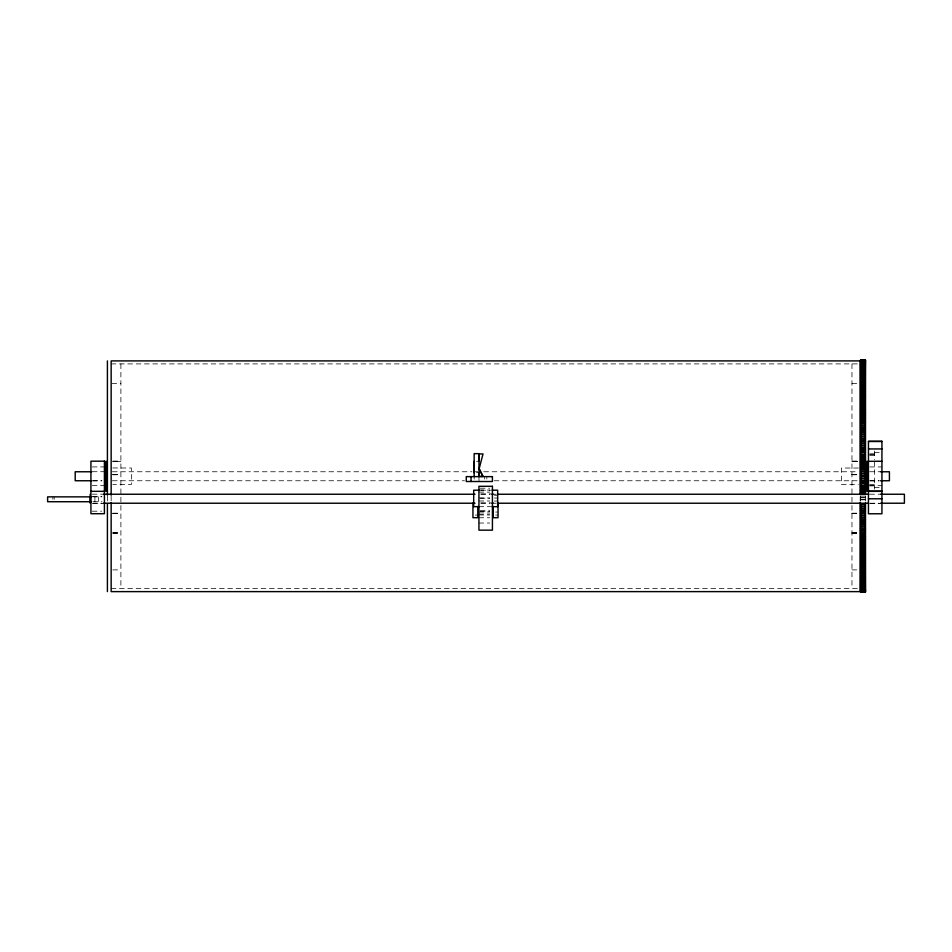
<?xml version="1.0" encoding="UTF-8"?>
<svg xmlns="http://www.w3.org/2000/svg" width="952" height="952" viewBox="0 0 952 952"><rect width="100%" height="100%" fill="white"/><g stroke="black" fill="none" stroke-linecap="round" stroke-linejoin="round"><path stroke-width="0.71" stroke-dasharray="4.76 3.57" d="M111.158 363.902L858.716 363.902M111.896 383.37L120.892 383.37M851.969 383.37L857.359 383.406M874.436 452.617L881.933 452.617M869.64 454.056L874.436 454.009M869.64 454.152L874.436 454.152M869.64 455.365L874.436 455.353M112.8 461.089L120.892 461.089M851.969 461.089L857.359 461.089M476.583 461.303L479.011 461.303M112.8 461.649L120.892 461.649M851.969 461.649L857.359 461.649M92.273 466.92L104.411 466.92M869.795 466.944L881.933 466.944M112.8 467.944L131.376 468.027L131.376 484.497L112.8 484.58M858.395 468.027L841.485 468.027L841.485 484.497L858.395 484.497M92.273 471.716L104.411 471.716M112.348 471.764L471.906 471.764M473.394 471.764L477.856 471.764M483.794 471.764L858.395 471.764M869.795 471.74L881.933 471.74M476.583 472.668L479.011 472.668M112.8 474.417L120.892 474.417M851.969 474.417L857.359 474.417M112.8 474.501L120.892 474.501M851.969 474.501L857.359 474.501M112.8 474.786L120.892 474.727M851.969 474.727L857.359 474.786M93.022 480.76L101.947 480.76M112.348 480.76L464.481 480.76M494.195 480.76L858.395 480.76M870.104 480.76L879.017 480.76M92.273 480.855L101.709 480.855M869.795 480.879L879.231 480.879M869.64 484.544L874.436 484.544M92.273 485.651L104.411 485.651M869.64 485.675L881.933 485.675M869.64 485.865L874.436 485.865M874.436 487.412L881.933 487.412M480.284 488.209L489.721 488.209M478.939 490.054L489.721 490.054M480.748 490.197L490.613 490.197M478.939 492.113L489.721 492.113M480.748 493.933L496.254 493.933M92.273 494.183L104.411 494.183M480.95 494.243L489.863 494.243M491.351 494.243L495.802 494.243M869.795 494.207L881.933 494.207M494.385 495.242L498.039 495.242M92.273 496.492L101.709 496.492M92.891 496.861L101.971 496.861M860.584 496.896L865.451 496.896M860.584 497.503L865.451 497.503M478.939 497.991L489.721 497.991M494.385 498.039L498.039 498.039M480.284 498.193L489.721 498.193M860.584 499.217L865.451 499.217M860.584 499.824L865.451 499.824M478.939 500.99L489.721 500.99M494.385 501.038L498.039 501.038M92.891 501.728L101.971 501.728M480.748 502.93L496.254 502.93M93.153 503.227L102.066 503.227M480.95 503.227L489.863 503.227M491.351 503.227L495.802 503.227M870.223 503.227L879.136 503.227M92.273 503.31L104.411 503.31M869.795 503.346L881.933 503.346M478.939 506.678L490.613 506.678M480.284 510.343L489.721 510.343M92.273 511.212L101.709 511.176M480.284 511.688L489.721 511.688M478.939 511.998L489.721 511.998M495.599 512.045L498.039 512.045M112.8 513.188L120.892 513.188M851.969 513.188L857.359 513.188M112.8 513.437L120.892 513.378M851.969 513.378L857.359 513.437M112.8 513.604L120.892 513.604M851.969 513.604L857.359 513.604M478.939 514.104L489.721 514.009M475.381 515.044L477.809 515.044M478.939 514.984L489.721 514.984M495.599 515.044L498.039 515.044M478.939 517.745L489.721 517.745M478.939 523.029L489.721 523.029M112.8 532.751L120.892 532.751M851.969 532.751L857.359 532.751M112.8 532.953L120.892 532.965M851.969 532.953L857.359 532.965M112.8 533.263L120.892 533.263M851.969 533.263L857.359 533.263M112.8 569.891L120.892 569.891M851.969 569.891L857.359 569.891M111.158 588.622L858.716 588.622M874.436 450.962L874.436 459.637M874.436 461.315L874.436 489.197M865.451 496.206L865.451 501.704M860.584 496.111L860.584 501.704M860.203 496.706L860.203 501.287M851.969 363.902L851.969 588.622M486.829 476.631L486.829 479.07M484.592 476.631L484.592 479.07M478.951 476.631L479.011 481.129M474.191 476.631L474.191 479.07M120.892 363.902L120.892 588.622M111.158 496.111L111.158 501.597M107.409 496.206L107.409 501.454M98.663 496.861L98.663 501.728M94.914 496.861L94.914 501.728M54.204 496.861L54.204 499.3M52.848 496.861L52.848 499.3M120.892 461.363L112.8 461.363L120.892 461.47M857.359 461.363L851.969 461.363L857.359 461.47"/><path stroke-width="1.43" d="M478.999 461.327L478.999 453.937L483.009 453.937L479.106 468.908L482.926 476.393L478.88 476.393L478.88 472.692M860.584 360.094L865.451 360.142M860.584 360.261L865.451 360.308M860.584 360.534L865.451 360.475M860.584 360.737L865.451 360.808M860.584 361.034L865.451 361.034M860.584 361.129L865.451 361.129M860.584 361.796L865.451 361.796M860.584 361.903L865.451 361.903M860.584 362.248L865.451 362.367M860.584 362.748L865.451 362.748M860.584 362.879L865.451 362.879M860.584 363.283L865.451 363.283M860.584 363.438L865.451 363.438M860.584 363.878L865.451 363.878M860.584 364.045L865.451 364.045M860.584 364.521L865.451 364.521M860.584 364.687L865.451 364.687M860.584 365.199L865.451 365.199M860.584 365.389L865.451 365.389M860.584 365.925L865.451 365.925M860.584 366.127L865.451 366.127M860.584 366.71L865.451 366.71M860.584 366.913L865.451 366.913M860.584 367.531L865.451 367.531M860.584 367.746L865.451 367.746M860.584 368.4L865.451 368.4M860.584 368.626L865.451 368.626M860.584 369.305L865.451 369.305M860.584 369.555L865.451 369.555M860.584 370.268L865.451 370.268M860.584 370.518L865.451 370.518M860.584 371.268L865.451 371.268M860.584 371.53L865.451 371.53M860.584 372.303L865.451 372.303M860.584 372.589L865.451 372.589M860.584 373.398L865.451 373.398M860.584 373.684L865.451 373.684M860.584 374.529L865.451 374.529M860.584 374.826L865.451 374.826M860.584 375.695L865.451 375.695M860.584 376.004L865.451 376.004M860.584 376.909L865.451 376.909M860.584 377.23L865.451 377.23M860.584 378.158L865.451 378.158M860.584 378.491L865.451 378.491M860.584 379.455L865.451 379.455M860.584 379.8L865.451 379.8M860.584 380.8L865.451 380.8M860.584 381.145L865.451 381.145M860.584 382.168L865.451 382.168M860.584 382.537L865.451 382.537M860.584 383.585L865.451 383.585M860.584 383.953L865.451 383.953M860.584 385.036L865.451 385.036M860.584 385.417L865.451 385.417M860.584 386.524L865.451 386.524M860.584 386.917L865.451 386.917M860.584 388.059L865.451 388.059M860.584 388.464L865.451 388.428M860.584 389.618L865.451 389.618M860.584 390.034L865.451 390.034M860.584 391.224L865.451 391.224M860.584 391.641L865.451 391.641M860.584 392.855L865.451 392.855M860.584 393.283L865.451 393.283M860.584 394.521L865.451 394.521M860.584 394.961L865.451 394.961M860.584 396.234L865.451 396.234M860.584 396.675L865.451 396.675M860.584 396.901L865.451 396.901M860.584 397.972L865.451 397.972M860.584 398.424L865.451 398.424M860.584 399.733L865.451 399.733M860.584 400.209L865.451 400.209M860.584 401.542L865.451 401.542M860.584 402.018L865.451 402.018M860.584 403.374L865.451 403.374M860.584 403.85L865.451 403.85M860.584 405.231L865.451 405.231M860.584 405.719L865.451 405.719M860.584 407.123L865.451 407.123M860.584 407.623L865.451 407.623M860.584 408.955L865.451 408.955M860.584 409.051L865.451 409.051M860.584 409.503L865.451 409.55M860.584 411.002L865.451 411.002M860.584 411.514L865.451 411.514M860.584 412.799L865.451 412.799M860.584 412.978L865.451 412.978M860.584 413.489L865.451 413.489M860.584 414.977L865.451 414.977M860.584 415.334L865.451 415.334M860.584 415.5L865.451 415.5M860.584 417L865.451 417M860.584 417.535L865.451 417.535M860.584 418.761L865.451 418.761M860.584 419.058L865.451 419.058M860.584 419.594L865.451 419.594M860.584 421.129L865.451 421.129M860.584 421.391L865.451 421.391M860.584 421.677L865.451 421.677M860.584 423.223L865.451 423.223M860.584 423.783L865.451 423.783M860.584 425.354L865.451 425.354M860.584 425.901L865.451 425.901M860.584 427.496L865.451 427.496M860.584 428.055L865.451 428.055M860.584 429.649L865.451 429.649M860.584 430.221L865.451 430.221M860.584 431.827L865.451 431.827M860.584 432.398L865.451 432.398M860.584 434.029L865.451 434.029M860.584 434.612L865.451 434.612M860.584 436.254L865.451 436.254M860.584 436.825L865.451 436.825M860.584 438.479L865.451 438.479M860.584 439.062L865.451 439.062M860.584 440.728L865.451 440.728M860.584 441.323L865.451 441.323M868.45 441.442L881.933 441.442M860.584 442.989L865.451 442.989M860.584 443.584L865.451 443.584M860.584 445.274L865.451 445.274M860.584 445.869L865.451 445.869M860.584 447.559L865.451 447.559M860.584 448.166L865.451 448.166M868.45 448.939L881.933 448.939M860.584 449.868L865.451 449.868M860.584 450.463L865.451 450.463M865.451 451.974L860.584 451.974L860.584 359.915L865.451 359.927L865.451 494.564L860.584 494.564L860.584 488.495M865.451 452.176L860.584 452.176L860.584 454.271M860.584 452.783L865.451 452.783M865.451 454.497L860.584 454.497L860.584 456.567M860.584 455.104L865.451 455.104M865.451 456.829L860.584 456.829L860.584 458.876L865.451 458.876M860.584 457.436L865.451 457.436M865.451 459.173L860.584 459.173L860.584 463.505M860.584 459.78L865.451 459.78M860.584 460.518L865.451 460.518M860.584 461.185L865.451 461.185M868.45 461.327L881.933 461.256M860.584 461.518L865.451 461.518M860.584 462.137L865.451 462.137M860.584 462.839L865.451 462.839M865.451 463.874L860.584 463.874L860.584 472.835M860.584 464.481L865.451 464.481M860.584 465.159L865.451 465.159M860.584 466.23L865.451 466.23M860.584 466.849L865.451 466.849M860.584 467.492L865.451 467.492M860.584 468.17L865.451 468.17M860.584 468.586L865.451 468.586M860.584 469.205L865.451 469.205M860.584 470.954L865.451 470.954M860.584 471.573L865.451 471.573M91.547 471.764L75.196 471.764L75.196 480.748L91.547 480.76M864.166 471.764L868.617 471.764M880.505 471.764L889.418 471.764L889.418 480.748L880.505 480.76M860.584 473.322L865.451 473.322M860.584 473.941L865.451 473.941M860.584 475.691L865.451 475.691M860.584 476.309L865.451 476.309M860.584 478.059L865.451 478.059M860.584 478.677L865.451 478.677M860.584 480.427L865.451 480.427M864.166 480.76L868.617 480.76M860.584 481.046L865.451 481.046M860.584 482.188L865.451 482.188M860.584 482.795L865.451 482.795M860.584 483.414L865.451 483.414M860.584 485.151L865.451 485.151M860.584 485.77L865.451 485.77M860.584 486.841L865.451 486.841M860.584 487.519L865.451 487.519M865.451 488.126L860.584 488.126L860.584 475.381M860.584 489.863L865.451 489.863M479.332 490.197L473.691 490.197L473.691 506.678L479.332 506.678M492.029 490.197L497.658 490.197L497.658 506.678L492.029 506.678M860.584 490.482L865.451 490.482M860.584 490.815L865.451 490.815M90.928 491.327L104.411 491.327M868.45 491.22L881.933 491.22M860.584 491.482L865.451 491.482M868.45 491.351L881.933 491.351M860.584 492.22L865.451 492.22M860.584 492.827L865.451 492.827M860.584 493.124L865.451 493.124M860.584 493.79L865.451 493.79M103.554 494.243L475 494.243M497.289 494.243L868.736 494.243M880.624 494.243L904.4 494.243L904.4 503.215L880.624 503.227M91.237 496.861L47.624 496.861L47.6 501.728L91.237 501.728M868.45 498.777L881.933 498.777M103.554 503.227L475 503.227M497.289 503.227L868.736 503.227M860.584 503.834L865.451 503.834M860.584 504.441L865.451 504.441M860.584 506.131L865.451 506.131M860.584 506.726L865.451 506.726M860.584 508.416L865.451 508.416M860.584 508.999L865.451 508.999M860.584 510.677L865.451 510.677M860.584 511.272L865.451 511.272M860.584 512.938L865.451 512.938M860.584 513.521L865.451 513.521M860.584 515.175L865.451 515.175M860.584 515.746L865.451 515.746M860.584 517.388L865.451 517.388M860.584 517.971L865.451 517.971M860.584 519.602L865.451 519.602M860.584 520.173L865.451 520.173M860.584 521.779L865.451 521.779M860.584 522.351L865.451 522.351M860.584 523.945L865.451 523.945M860.584 524.504L865.451 524.504M860.584 526.099L865.451 526.099M860.584 526.646L865.451 526.646M860.584 528.217L865.451 528.217M860.584 528.777L865.451 528.777M860.584 529.145L865.451 529.145M860.584 530.323L865.451 530.323M860.584 530.871L865.451 530.871M860.584 532.406L865.451 532.406M860.584 532.942L865.451 532.942M860.584 534.465L865.451 534.465M860.584 535L865.451 535M860.584 536.5L865.451 536.5M860.584 536.666L865.451 536.666M860.584 537.023L865.451 537.023M860.584 538.511L865.451 538.511M860.584 539.022L865.451 539.022M860.584 539.201L865.451 539.201M860.584 540.486L865.451 540.486M860.584 540.998L865.451 540.998M860.584 542.45L865.451 542.45M860.584 542.949L865.451 543.045M860.584 544.377L865.451 544.377M860.584 544.877L865.451 544.877M860.584 546.269L865.451 546.269M860.584 546.769L865.451 546.769M860.584 548.15L865.451 548.15M860.584 548.626L865.451 548.626M860.584 549.982L865.451 549.982M860.584 550.458L865.451 550.458M860.584 551.791L865.451 551.791M860.584 552.267L865.451 552.267M860.584 553.576L865.451 553.576M860.584 554.028L865.451 554.028M860.584 555.325L865.451 555.325M860.584 555.766L865.451 555.766M860.584 557.039L865.451 557.039M860.584 557.479L865.451 557.479M860.584 558.717L865.451 558.717M860.584 558.883L865.451 558.883M860.584 559.145L865.451 559.145M860.584 560.359L865.451 560.359M860.584 560.776L865.451 560.776M860.584 561.966L865.451 561.966M860.584 562.382L865.451 562.382M860.584 563.536L865.451 563.572M860.584 563.941L865.451 563.941M860.584 565.083L865.451 565.083M860.584 565.476L865.451 565.476M860.584 566.583L865.451 566.583M860.584 566.964L865.451 566.964M860.584 568.047L865.451 568.047M860.584 568.415L865.451 568.415M860.584 569.463L865.451 569.463M860.584 569.832L865.451 569.832M860.584 570.855L865.451 570.855M860.584 571.2L865.451 571.2M860.584 572.2L865.451 572.2M860.584 572.545L865.451 572.545M860.584 573.509L865.451 573.509M860.584 573.842L865.451 573.842M860.584 574.77L865.451 574.77M860.584 575.091L865.451 575.091M860.584 575.996L865.451 575.996M860.584 576.305L865.451 576.305M860.584 577.174L865.451 577.174M860.584 577.471L865.451 577.471M860.584 578.316L865.451 578.316M860.584 578.602L865.451 578.602M860.584 579.411L865.451 579.411M860.584 579.697L865.451 579.697M860.584 580.47L865.451 580.47M860.584 580.732L865.451 580.732M860.584 581.482L865.451 581.482M860.584 581.731L865.451 581.731M860.584 582.445L865.451 582.445M860.584 582.695L865.451 582.695M860.584 583.374L865.451 583.374M860.584 583.6L865.451 583.6M860.584 584.254L865.451 584.254M860.584 584.468L865.451 584.468M860.584 585.087L865.451 585.087M860.584 585.29L865.451 585.29M860.584 585.873L865.451 585.873M860.584 586.063L865.451 586.063M860.584 586.611L865.451 586.611M860.584 586.801L865.451 586.801M860.584 587.313L865.451 587.313M860.584 587.479L865.451 587.479M860.584 588.122L865.451 587.955M860.584 588.562L865.451 588.717M860.584 589.121L865.451 589.121M860.584 589.252L865.451 589.252M860.584 589.633L865.451 589.633M860.584 589.752L865.451 589.752M860.584 590.097L865.451 590.097M860.584 590.204L865.451 590.204M860.584 590.871L865.451 590.871M860.584 590.966L865.451 590.966M860.584 591.192L865.451 591.263M860.584 591.466L865.451 591.466M860.584 592.096L865.451 592.096M479.272 468.908L483.009 476.393M867.7 461.28L867.7 491.244M866.201 461.28L866.201 491.244M865.451 502.882L865.451 592.084L860.584 592.013L860.584 503.12M860.584 473.168L860.584 475.167M860.203 494.6L860.203 360.903L111.158 360.903L111.158 495.218M860.203 502.632L860.203 591.62L111.158 591.62L111.158 502.632M498.039 502.965L498.039 517.686L493.172 517.698L493.172 506.464M479.011 476.631L479.011 453.64L474.144 453.64L474.144 476.631M477.809 506.464L477.809 517.686L472.942 517.698L472.942 502.965M474.132 461.327L474.132 472.692M471.026 476.631L471.026 481.51M107.409 360.903L107.409 495.218M107.409 503.525L107.409 591.608M106.66 461.28L106.66 491.244M105.16 461.28L105.16 491.244M90.404 496.861L90.404 501.728M90.178 494.255L90.178 503.215M865.451 361.391L860.584 361.391L865.451 361.498M881.933 441.347L868.45 441.347L868.45 513.771L881.933 513.771L881.933 441.347M104.411 461.173L90.928 461.196L90.928 513.711L104.411 513.711L104.411 461.173M492.422 476.631L466.266 476.631L466.266 481.51L492.422 481.51L492.422 476.631M492.422 486.305L478.939 486.305L478.939 530.169L492.422 530.169L492.422 486.305M865.451 590.502L860.584 590.502L865.451 590.609M865.451 591.692L860.584 591.692L865.451 591.739"/></g></svg>
